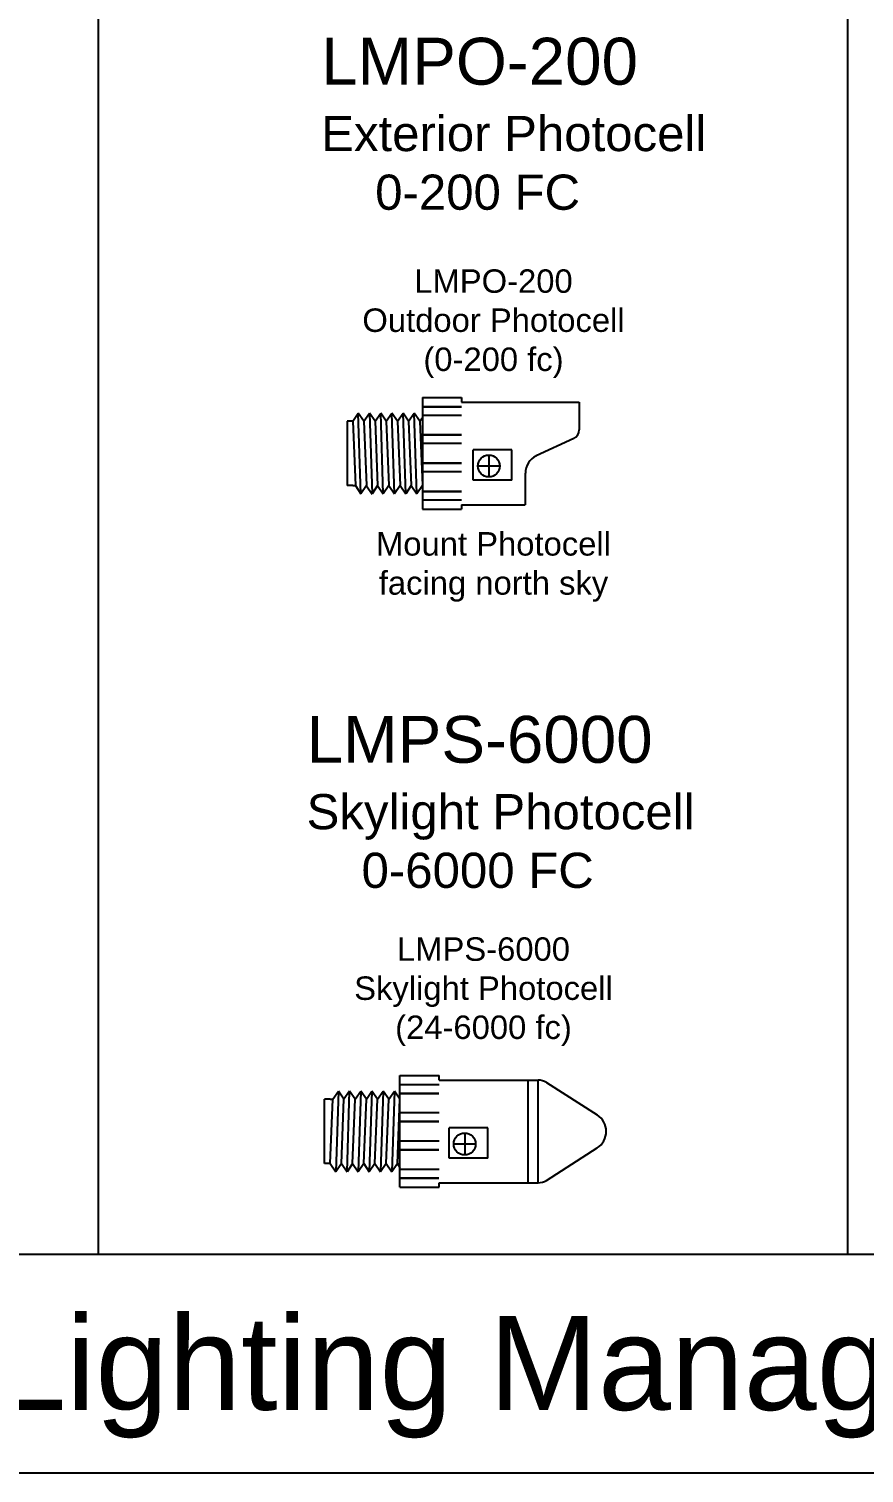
# Model space of a CAD drawing. Header units: inches. Extents: x 59 to 3361, y -1026 to 1732.
# Drawn here: x 1902.1 to 2022.3, y 38 to 245.9 of the extents above; entities that cross this region are included whole.
import ezdxf

# ---------------------------------------------------------------- set-up
doc = ezdxf.new("R2010")
doc.units = ezdxf.units.IN
doc.header["$MEASUREMENT"] = 0
doc.styles.add('ARIAL', font='arial.ttf')

# ---------------------------------------------------------------- blocks, each defined once
blk = doc.blocks.new('*U190')
for p, q in [((7.23, 5.36), (10.98, 5.36)), ((7.23, 5.36), (7.23, -5.36)), ((10.98, 5.36), (10.98, 4.93)), ((10.98, 4.93), (22.26, 4.93)), ((22.26, 4.93), (22.26, 2.26)), ((0.54, 3.08), (0, 3.08)), ((0, 3.08), (0, -3.08)), ((0.54, 3.08), (1.07, 3.87)), ((0.54, 3.08), (0.79, -3.08)), ((1.32, -3.87), (1.07, 3.87)), ((1.61, 3.08), (1.07, 3.87)), ((1.61, 3.08), (2.15, 3.87)), ((1.61, 3.08), (1.86, -3.08)), ((2.15, 3.87), (2.4, -3.87)), ((2.68, 3.08), (2.15, 3.87)), ((2.68, 3.08), (3.22, 3.87)), ((2.68, 3.08), (2.93, -3.08)), ((3.47, -3.87), (3.22, 3.87)), ((3.76, 3.08), (3.22, 3.87)), ((3.76, 3.08), (4.29, 3.87)), ((3.76, 3.08), (4.01, -3.08)), ((4.54, -3.87), (4.29, 3.87)), ((4.83, 3.08), (4.29, 3.87)), ((4.83, 3.08), (5.37, 3.87)), ((4.83, 3.08), (5.08, -3.08)), ((5.62, -3.87), (5.37, 3.87)), ((5.9, 3.08), (5.37, 3.87)), ((5.9, 3.08), (6.44, 3.87)), ((5.9, 3.08), (6.15, -3.08)), ((6.69, -3.87), (6.44, 3.87)), ((6.98, 3.08), (6.44, 3.87)), ((6.98, 3.08), (7.23, 3.45)), ((6.98, 3.08), (7.23, -3.08)), ((10.98, 3.65), (7.23, 3.65)), ((21.74, 1.43), (18.15, -0.24)), ((10.98, 0.94), (7.23, 0.94)), ((12.1, -2.56), (12.1, 0.36)), ((15.8, 0.36), (12.1, 0.36)), ((15.8, -2.56), (15.8, 0.36)), ((14.64, -1.21), (12.54, -1.21)), ((13.59, -0.16), (13.59, -2.26)), ((10.98, -1.77), (7.23, -1.77)), ((15.8, -2.56), (12.1, -2.56)), ((17.09, -1.89), (17.09, -4.93)), ((0.54, -3.08), (0, -3.08)), ((0.54, -3.08), (0.79, -3.08)), ((0.79, -3.08), (1.32, -3.87)), ((1.86, -3.08), (1.32, -3.87)), ((1.86, -3.12), (2.4, -3.9)), ((2.93, -3.08), (2.4, -3.87)), ((2.93, -3.08), (3.47, -3.87)), ((4.01, -3.08), (3.47, -3.87)), ((4.01, -3.08), (4.54, -3.87)), ((5.08, -3.08), (4.54, -3.87)), ((5.08, -3.08), (5.62, -3.87)), ((6.15, -3.08), (5.62, -3.87)), ((6.15, -3.08), (6.69, -3.87)), ((7.23, -3.08), (6.69, -3.87)), ((10.98, -4.48), (7.23, -4.48)), ((7.23, -5.36), (10.98, -5.36)), ((10.98, -4.93), (17.09, -4.93)), ((10.98, -4.93), (10.98, -5.36))]:
    blk.add_line(p, q)
at = {"const_width": 0.226}
for points in [[(10.98, 4.48), (7.23, 4.48)], [(10.98, 1.77), (7.23, 1.77)], [(10.98, -0.94), (7.23, -0.94)], [(10.98, -3.65), (7.23, -3.65)]]:
    blk.add_lwpolyline(points, dxfattribs=at)
blk.add_circle((13.59, -1.21), 1.05)
for centre, radius, start, end in [((21.35, 2.26), 0.911, 295.0034, 0), ((18.92, -1.89), 1.82, 115.0034, 180)]:
    blk.add_arc(centre, radius, start, end)
at = {"char_height": 2.25, "width": 40.9705, "attachment_point": 2, "style": 'ARIAL'}
for s, insert in [('LMPO-200 \\POutdoor Photocell\\P(0-200 fc)', (14.04, 17.66)), ('Mount Photocell\\Pfacing north sky', (14.04, -7.55))]:
    blk.add_mtext(s, dxfattribs=dict(at, insert=insert))
blk = doc.blocks.new('*U192')
for p, q in [((7.23, -5.36), (7.23, 5.36)), ((7.23, 5.36), (10.98, 5.36)), ((10.98, 4.48), (7.23, 4.48)), ((10.98, 4.93), (10.98, 5.36)), ((10.98, 4.93), (19.5, 4.93)), ((19.5, 4.93), (19.5, -4.93)), ((19.5, 4.93), (20.48, 4.93)), ((20.48, -4.93), (20.48, 4.93)), ((21.29, 4.7), (26.16, 1.58)), ((0, -3.08), (0, 3.08)), ((0.54, 3.08), (0, 3.08)), ((0.54, -3.08), (0.79, 3.08)), ((0.54, 3.08), (0.79, 3.08)), ((0.79, 3.08), (1.32, 3.87)), ((1.32, 3.87), (1.07, -3.87)), ((1.86, 3.08), (1.32, 3.87)), ((1.61, -3.08), (1.86, 3.08)), ((1.86, 3.12), (2.4, 3.9)), ((2.15, -3.87), (2.4, 3.87)), ((2.93, 3.08), (2.4, 3.87)), ((2.68, -3.08), (2.93, 3.08)), ((2.93, 3.08), (3.47, 3.87)), ((3.47, 3.87), (3.22, -3.87)), ((4.01, 3.08), (3.47, 3.87)), ((3.76, -3.08), (4.01, 3.08)), ((4.01, 3.08), (4.54, 3.87)), ((4.54, 3.87), (4.29, -3.87)), ((5.08, 3.08), (4.54, 3.87)), ((4.83, -3.08), (5.08, 3.08)), ((5.08, 3.08), (5.62, 3.87)), ((5.62, 3.87), (5.37, -3.87)), ((6.15, 3.08), (5.62, 3.87)), ((5.9, -3.08), (6.15, 3.08)), ((6.15, 3.08), (6.69, 3.87)), ((6.69, 3.87), (6.44, -3.87)), ((7.23, 3.08), (6.69, 3.87)), ((6.98, -3.08), (7.23, 3.08)), ((10.98, 1.77), (7.23, 1.77)), ((15.65, 0.36), (11.95, 0.36)), ((11.95, -2.56), (11.95, 0.36)), ((15.65, -2.56), (15.65, 0.36)), ((10.98, -0.94), (7.23, -0.94)), ((14.49, -1.21), (12.39, -1.21)), ((13.44, -0.16), (13.44, -2.26)), ((15.65, -2.56), (11.95, -2.56)), ((21.29, -4.7), (26.16, -1.58)), ((0.54, -3.08), (0, -3.08)), ((0.54, -3.08), (1.07, -3.87)), ((1.61, -3.08), (1.07, -3.87)), ((1.61, -3.08), (2.15, -3.87)), ((2.68, -3.08), (2.15, -3.87)), ((2.68, -3.08), (3.22, -3.87)), ((3.76, -3.08), (3.22, -3.87)), ((3.76, -3.08), (4.29, -3.87)), ((4.83, -3.08), (4.29, -3.87)), ((4.83, -3.08), (5.37, -3.87)), ((5.9, -3.08), (5.37, -3.87)), ((5.9, -3.08), (6.44, -3.87)), ((6.98, -3.08), (6.44, -3.87)), ((6.98, -3.08), (7.23, -3.45)), ((10.98, -3.65), (7.23, -3.65)), ((7.23, -5.36), (10.98, -5.36)), ((10.98, -4.93), (19.5, -4.93)), ((10.98, -5.36), (10.98, -4.93)), ((19.5, -4.93), (20.48, -4.93))]:
    blk.add_line(p, q)
at = {"const_width": 0.226}
for points in [[(10.98, 3.65), (7.23, 3.65)], [(10.98, 0.94), (7.23, 0.94)], [(10.98, -1.77), (7.23, -1.77)], [(10.98, -4.48), (7.23, -4.48)]]:
    blk.add_lwpolyline(points, dxfattribs=at)
blk.add_circle((13.44, -1.21), 1.05)
for centre, radius, start, end in [((20.48, 3.43), 1.5, 57.359, 90), ((25.14, 0), 1.88, 0, 57.359), ((25.14, 0), 1.88, 302.641, 0), ((20.48, -3.43), 1.5, 270, 302.641)]:
    blk.add_arc(centre, radius, start, end)
at = {"insert": (15.24, 18.62), "char_height": 2.25, "width": 40.9705, "attachment_point": 2, "style": 'ARIAL'}
blk.add_mtext('LMPS-6000 \\PSkylight Photocell\\P(24-6000 fc)', dxfattribs=at)

msp = doc.modelspace()

# ---------------------------------------------------------------- linework, layer by layer
for p, q in [((1912.08, 745.14), (1912.08, 69.52)), ((2019.9, 745.14), (2019.9, 69.52))]:
    msp.add_line(p, q)
for points in [[(1461.06, 765.62), (2585.54, 765.62), (2585.54, 38.02), (1461.06, 38.02)], [(1480.77, 69.52), (2559.03, 69.52), (2559.03, 745.14), (1480.77, 745.14)]]:
    msp.add_lwpolyline(points, close=True)

# ---------------------------------------------------------------- block references
at = {"xscale": 1.5, "yscale": 1.5, "zscale": 1.5}
for name, p in [('*U190', (1947.89, 184.76)), ('*U192', (1944.65, 87.19))]:
    msp.add_blockref(name, p, dxfattribs=at)

# ---------------------------------------------------------------- texts
at = {"style": 'ARIAL'}
for s, width, heights, insert, char_height, attachment_point in [('\\pi22.694;{\\H1.3333x;LMPO-200\\P\\pi17.736;}Exterior Photocell\\P\\pi30.467;0-200 FC', 89.8412, [0], (1921.46, 244.58), 5.0625, 1), ('\\pi20.602;{\\H1.3333x;LMPS-6000\\P\\pi17.425;}Skylight Photocell\\P\\pi28.508;0-6000 FC', 89.8563, [0], (1921.46, 146.99), 5.0625, 1), ('{\\fArial|b1|i0|c0|p34;Wattstopper} Digital Lighting Management (DLM) Typical Wiring Details ', 1213.6821, [82.57], (2023.3, 51.82), 13.5, 5)]:
    msp.add_mtext_dynamic_manual_height_columns(s, width=width, gutter_width=70, heights=heights, dxfattribs=dict(at, insert=insert, char_height=char_height, attachment_point=attachment_point))

doc.saveas('drawing.dxf')
